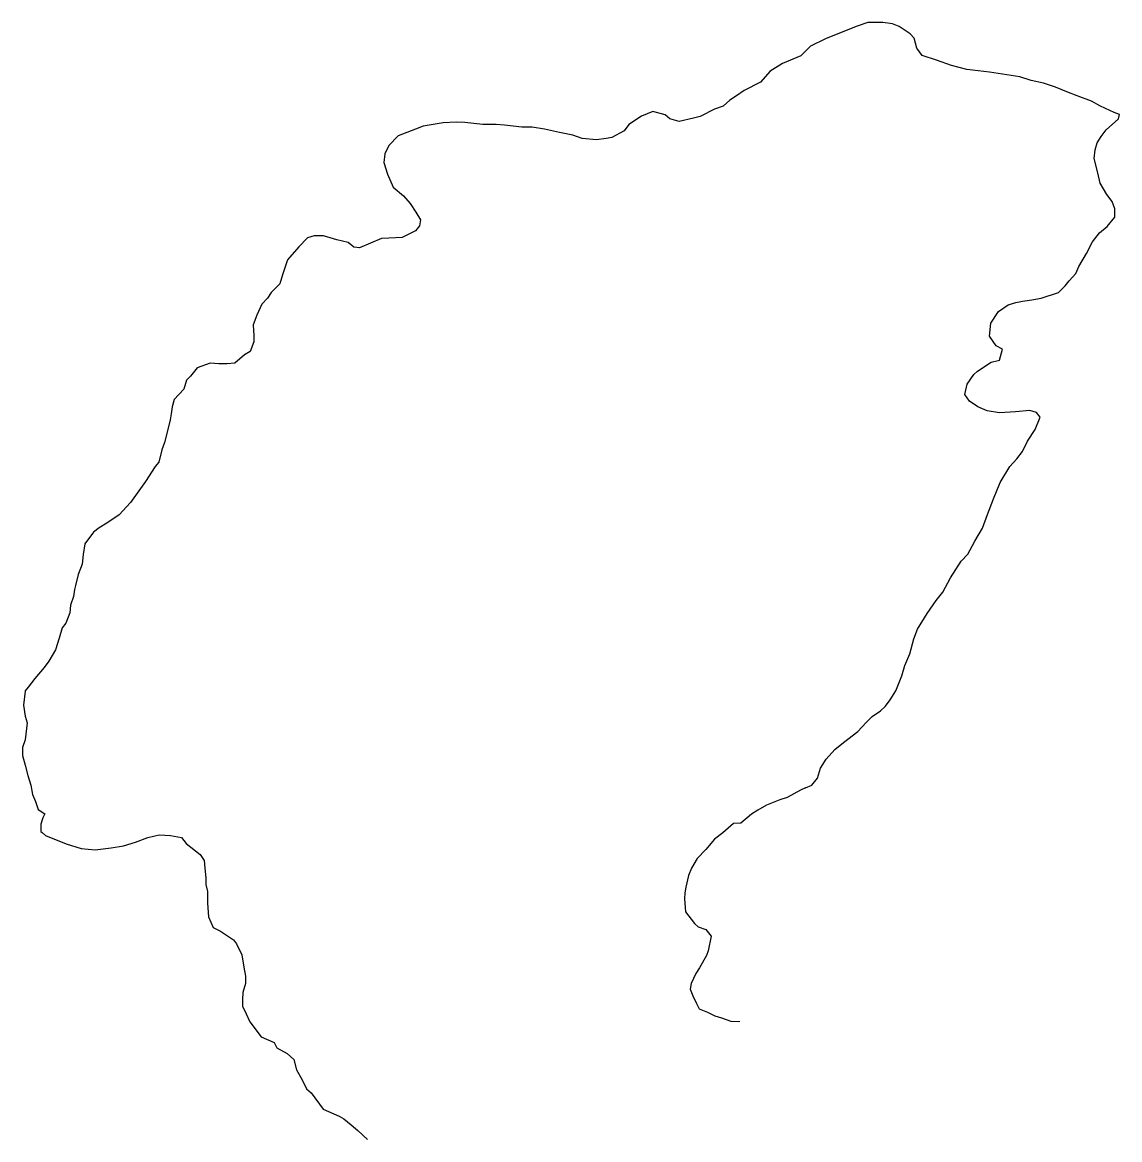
# Model space of a CAD drawing. Header units: inches. Extents: x -61.104 to -60.341, y 46.105 to 46.882.
import ezdxf

# ---------------------------------------------------------------- set-up
doc = ezdxf.new("R2010")
doc.units = ezdxf.units.IN
doc.header["$MEASUREMENT"] = 0
doc.layers.add('mjrroads', color=7, linetype='Continuous', lineweight=30, true_color=0x658700)

msp = doc.modelspace()

# ---------------------------------------------------------------- linework, layer by layer
at = {"layer": 'mjrroads'}
for points in [[(-60.55933, 46.34988), (-60.55495, 46.35185), (-60.55097, 46.3568), (-60.54891, 46.36356), (-60.5449, 46.36986), (-60.53892, 46.37661), (-60.53297, 46.38153), (-60.52306, 46.38915), (-60.51709, 46.39544), (-60.51311, 46.39947), (-60.50716, 46.4035), (-60.50384, 46.40664), (-60.5005, 46.41113), (-60.49648, 46.41743), (-60.4924, 46.42781), (-60.49031, 46.43503), (-60.48693, 46.44315), (-60.48414, 46.45352), (-60.48141, 46.46028), (-60.47469, 46.47108), (-60.46865, 46.48008), (-60.46397, 46.48592), (-60.45857, 46.49583), (-60.45117, 46.50753), (-60.4465, 46.51247), (-60.44176, 46.52148), (-60.43636, 46.53048), (-60.43293, 46.53995), (-60.4288, 46.55078), (-60.42402, 46.56206), (-60.41725, 46.57331), (-60.41256, 46.57869), (-60.40855, 46.58364), (-60.40514, 46.59086), (-60.39974, 46.59895), (-60.39631, 46.60751), (-60.39887, 46.61071), (-60.40345, 46.61211), (-60.41331, 46.61129), (-60.42448, 46.61048), (-60.43299, 46.6119), (-60.4395, 46.61466), (-60.44534, 46.61879), (-60.44855, 46.62334), (-60.44711, 46.63057), (-60.44239, 46.63732), (-60.43973, 46.63956), (-60.43043, 46.64583), (-60.42449, 46.64712), (-60.42238, 46.65481), (-60.42694, 46.65711), (-60.43143, 46.66394), (-60.43061, 46.67298), (-60.4252, 46.68108), (-60.41856, 46.68555), (-60.41327, 46.68733), (-60.40865, 46.68819), (-60.40204, 46.68904), (-60.39545, 46.69033), (-60.38355, 46.69431), (-60.37886, 46.6988), (-60.37615, 46.70239), (-60.37145, 46.70733), (-60.36938, 46.71229), (-60.36395, 46.7213), (-60.35984, 46.72941), (-60.35512, 46.73571), (-60.34977, 46.74019), (-60.34437, 46.74648), (-60.34425, 46.75236), (-60.34613, 46.75736), (-60.34999, 46.76239), (-60.35445, 46.77012), (-60.35629, 46.77738), (-60.35873, 46.78736), (-60.35796, 46.79325), (-60.35655, 46.79821), (-60.35383, 46.80272), (-60.35044, 46.80722), (-60.34172, 46.81484), (-60.341, 46.818), (-60.34493, 46.81939), (-60.35081, 46.82217), (-60.35474, 46.82401), (-60.36062, 46.82724), (-60.37043, 46.83095), (-60.37763, 46.83373), (-60.3855, 46.83697), (-60.39403, 46.83976), (-60.40257, 46.84165), (-60.41046, 46.84398), (-60.43151, 46.84733), (-60.44733, 46.84926), (-60.45783, 46.85207), (-60.46834, 46.85577), (-60.47818, 46.85902), (-60.48206, 46.86403), (-60.48393, 46.87085), (-60.48653, 46.87404), (-60.49436, 46.87907), (-60.49896, 46.88093), (-60.50554, 46.88188), (-60.51612, 46.88195), (-60.52343, 46.87929), (-60.53339, 46.87529), (-60.54536, 46.8704), (-60.55599, 46.86548), (-60.5627, 46.85873), (-60.57531, 46.85338), (-60.58397, 46.848), (-60.59068, 46.84034), (-60.60197, 46.83453), (-60.60731, 46.83094), (-60.61197, 46.82779), (-60.61664, 46.82375), (-60.6226, 46.82152), (-60.63255, 46.8166), (-60.63719, 46.81526), (-60.64712, 46.81307), (-60.65368, 46.81491), (-60.65696, 46.81765), (-60.6655, 46.81996), (-60.67345, 46.81684), (-60.68209, 46.811), (-60.68544, 46.80649), (-60.69407, 46.802), (-60.69803, 46.80112), (-60.70464, 46.80025), (-60.71451, 46.8012), (-60.72108, 46.8035), (-60.7303, 46.80536), (-60.74082, 46.80767), (-60.74937, 46.80907), (-60.75662, 46.80911), (-60.76848, 46.81053), (-60.77442, 46.81101), (-60.78365, 46.81105), (-60.79616, 46.81245), (-60.8021, 46.81248), (-60.81134, 46.81207), (-60.82521, 46.80986), (-60.8305, 46.80762), (-60.84241, 46.80314), (-60.84905, 46.79636), (-60.85174, 46.79049), (-60.85245, 46.7846), (-60.84986, 46.77644), (-60.84599, 46.76737), (-60.8388, 46.76146), (-60.83423, 46.75601), (-60.83033, 46.75011), (-60.82709, 46.74467), (-60.82777, 46.74059), (-60.83043, 46.73697), (-60.83969, 46.73249), (-60.84891, 46.73207), (-60.85418, 46.73163), (-60.86937, 46.72535), (-60.87331, 46.72582), (-60.87723, 46.729), (-60.88512, 46.73083), (-60.89432, 46.73359), (-60.9009, 46.73361), (-60.90552, 46.73226), (-60.91147, 46.72594), (-60.91943, 46.71691), (-60.92279, 46.70651), (-60.92481, 46.70017), (-60.93076, 46.69431), (-60.93341, 46.69023), (-60.93738, 46.68617), (-60.94072, 46.67849), (-60.94338, 46.67171), (-60.94277, 46.66402), (-60.94279, 46.65994), (-60.94546, 46.65315), (-60.94942, 46.65091), (-60.95602, 46.64504), (-60.96128, 46.6446), (-60.96719, 46.64462), (-60.97311, 46.64508), (-60.98231, 46.64194), (-60.98693, 46.63606), (-60.98958, 46.63335), (-60.99158, 46.62703), (-60.99818, 46.61979), (-60.99952, 46.61482), (-61.00019, 46.60985), (-61.00087, 46.60577), (-61.00286, 46.59808), (-61.00487, 46.58995), (-61.00686, 46.58497), (-61.00887, 46.57637), (-61.0115, 46.57322), (-61.01811, 46.56283), (-61.02403, 46.55469), (-61.02865, 46.54837), (-61.03655, 46.53979), (-61.04509, 46.53392), (-61.05034, 46.53076), (-61.05429, 46.5276), (-61.0602, 46.51947), (-61.06154, 46.51224), (-61.06221, 46.50545), (-61.06486, 46.49822), (-61.06684, 46.49052), (-61.06751, 46.48781), (-61.06817, 46.48285), (-61.07016, 46.47696), (-61.07082, 46.47153), (-61.07346, 46.46431), (-61.07609, 46.46115), (-61.07806, 46.45391), (-61.08071, 46.44578), (-61.0853, 46.43809), (-61.08858, 46.43357), (-61.09513, 46.42589), (-61.09973, 46.42003), (-61.10169, 46.41731), (-61.1017, 46.41722)], [(-61.1017, 46.41722), (-61.10302, 46.40736), (-61.10173, 46.39969), (-61.10043, 46.39515), (-61.10177, 46.3834), (-61.10373, 46.37798), (-61.10374, 46.37255), (-61.1018, 46.36577), (-61.09986, 46.35854), (-61.09791, 46.35175), (-61.09662, 46.34543), (-61.09467, 46.34046), (-61.09273, 46.33503), (-61.08817, 46.33185), (-61.08948, 46.32914), (-61.0908, 46.32464), (-61.09081, 46.31966), (-61.09007, 46.31905)], [(-60.55933, 46.34988), (-60.56284, 46.34829), (-60.57204, 46.34338), (-60.57728, 46.34161), (-60.58647, 46.33805), (-60.59239, 46.33447), (-60.59699, 46.3318), (-60.60426, 46.32552), (-60.60948, 46.3251), (-60.61674, 46.31882), (-60.62266, 46.31434), (-60.62863, 46.30714), (-60.63458, 46.30085), (-60.63857, 46.29409), (-60.64059, 46.28914), (-60.64265, 46.28101), (-60.64334, 46.27694), (-60.64339, 46.27289), (-60.64286, 46.26385), (-60.63645, 46.25567), (-60.63388, 46.2534), (-60.62868, 46.25156), (-60.62484, 46.24702), (-60.62693, 46.23663), (-60.62828, 46.23348), (-60.63294, 46.22492), (-60.63558, 46.22087), (-60.63893, 46.21412), (-60.63962, 46.21007), (-60.63773, 46.20553), (-60.6352, 46.20009), (-60.6333, 46.19648), (-60.62747, 46.19417), (-60.6223, 46.19143), (-60.61777, 46.19005), (-60.6113, 46.18775), (-60.60502, 46.18771)], [(-61.09007, 46.31905), (-61.08755, 46.31695), (-61.07323, 46.31105), (-61.0628, 46.30787), (-61.05303, 46.30695), (-61.04193, 46.30829), (-61.03346, 46.30963), (-61.02498, 46.31233), (-61.01649, 46.31548), (-61.00865, 46.31727), (-61.00084, 46.3168), (-60.99302, 46.31544), (-60.98977, 46.31135), (-60.98003, 46.30366), (-60.97745, 46.29958), (-60.97682, 46.29415), (-60.9762, 46.28738), (-60.97622, 46.28286), (-60.97495, 46.27788), (-60.97498, 46.26974), (-60.97438, 46.26027), (-60.97117, 46.25302), (-60.96596, 46.2503), (-60.95689, 46.2444), (-60.95496, 46.24169), (-60.95108, 46.23399), (-60.94984, 46.22541), (-60.94857, 46.21908), (-60.9486, 46.21412), (-60.95057, 46.20779), (-60.95061, 46.20283), (-60.95064, 46.19831), (-60.94806, 46.19288), (-60.9455, 46.18746), (-60.93775, 46.17704), (-60.92867, 46.17295), (-60.92674, 46.16934), (-60.91962, 46.16525), (-60.91511, 46.16117), (-60.91319, 46.15393), (-60.90934, 46.14715), (-60.90613, 46.14082), (-60.90291, 46.1381), (-60.89455, 46.12678), (-60.88353, 46.12178), (-60.88031, 46.11997), (-60.87515, 46.11588), (-60.87063, 46.1118), (-60.8639, 46.10549)]]:
    msp.add_lwpolyline(points, dxfattribs=at)

doc.saveas('drawing.dxf')
